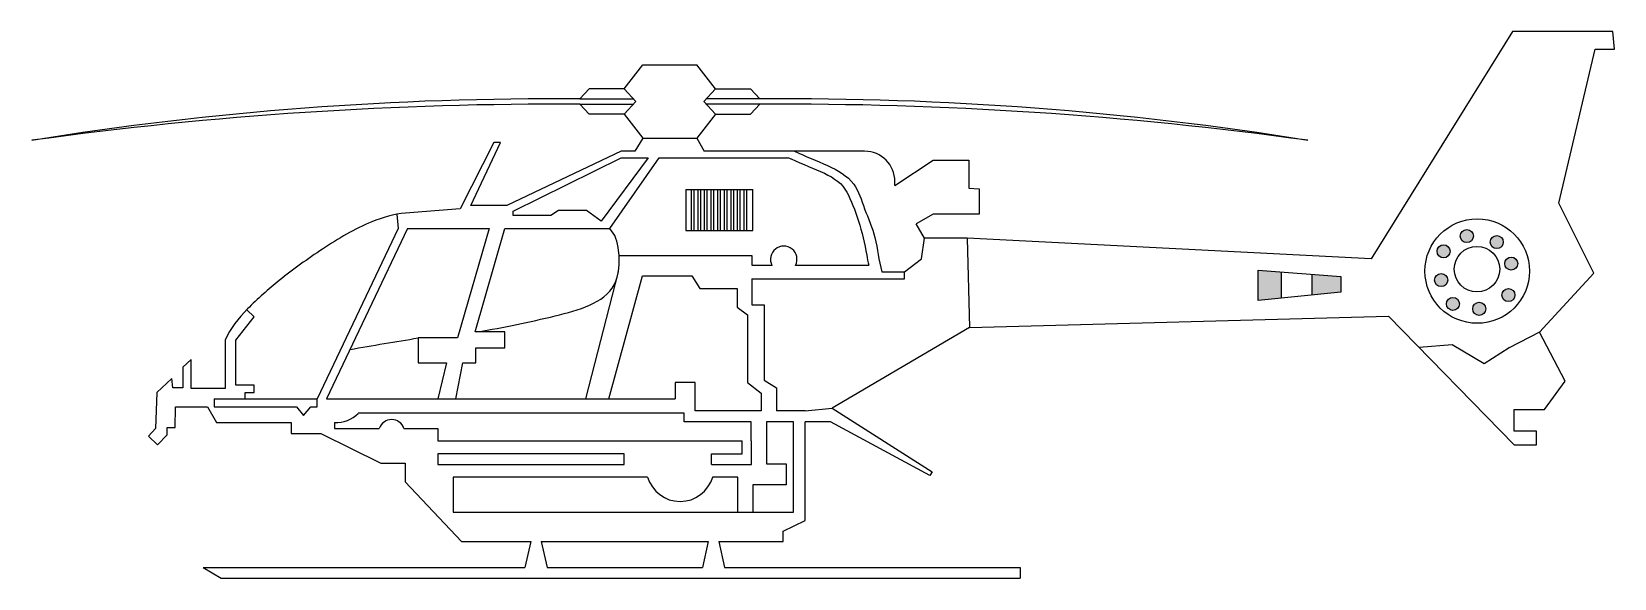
# Model space of a CAD drawing. Header units: millimetres. Extents: x 256.2 to 268.6, y 169.2 to 173.5.
import ezdxf

# ---------------------------------------------------------------- set-up
doc = ezdxf.new("R2010")
doc.units = ezdxf.units.MM
doc.layers.add('elicottero', color=7, linetype='Continuous')

# ---------------------------------------------------------------- blocks, each defined once
blk = doc.blocks.new('A$C68F439F9')
at = {"layer": 'elicottero'}
h = blk.add_hatch(color=256, dxfattribs=at)
h.paths.add_polyline_path([(1.589, 1.139), (1.768, 1.157), (1.768, 1.36), (1.588, 1.373)])
h.paths.add_polyline_path([(2.007, 1.18), (2.233, 1.202), (2.233, 1.326), (2.007, 1.342)])
h.paths.add_polyline_path([(3.084, 1.521, 1), (2.982, 1.521, 1)])
h.paths.add_polyline_path([(3.065, 1.297, 1), (2.963, 1.297, 1)])
h.paths.add_polyline_path([(3.056, 1.111, 1), (3.157, 1.111, 1)])
h.paths.add_polyline_path([(3.261, 1.073, 1), (3.362, 1.073, 1)])
h.paths.add_polyline_path([(3.487, 1.18, 1), (3.589, 1.18, 1)])
h.paths.add_polyline_path([(3.611, 1.425, 1), (3.51, 1.425, 1)])
h.paths.add_polyline_path([(3.397, 1.593, 1), (3.498, 1.593, 1)])
h.paths.add_polyline_path([(3.265, 1.64, 1), (3.163, 1.64, 1)])
for p, q in [((3.571, 3.233), (2.468, 1.462)), ((4.351, 3.233), (3.571, 3.233)), ((4.364, 3.097), (4.351, 3.233)), ((3.93, 1.895), (4.215, 3.097)), ((4.215, 3.097), (4.364, 3.097)), ((-3.352, 2.788), (-3.207, 2.973)), ((-3.207, 2.973), (-2.785, 2.973)), ((-2.64, 2.788), (-2.785, 2.973)), ((-3.625, 2.788), (-3.698, 2.708)), ((-3.352, 2.788), (-3.625, 2.788)), ((-3.352, 2.788), (-3.261, 2.688)), ((-2.64, 2.788), (-2.731, 2.688)), ((-2.64, 2.788), (-2.367, 2.788)), ((-2.367, 2.788), (-2.294, 2.708)), ((-3.698, 2.708), (-3.279, 2.708)), ((-3.625, 2.589), (-3.697, 2.667)), ((-3.697, 2.667), (-3.28, 2.667)), ((-3.352, 2.589), (-3.261, 2.688)), ((-2.64, 2.589), (-2.731, 2.688)), ((-2.294, 2.708), (-2.713, 2.708)), ((-2.295, 2.667), (-2.712, 2.667)), ((-2.367, 2.589), (-2.295, 2.667)), ((-3.352, 2.589), (-3.625, 2.589)), ((-3.352, 2.589), (-3.207, 2.403)), ((-2.64, 2.589), (-2.785, 2.403)), ((-2.64, 2.589), (-2.367, 2.589)), ((-4.368, 2.368), (-4.629, 1.852)), ((-4.547, 1.879), (-4.315, 2.368)), ((-4.315, 2.368), (-4.368, 2.368)), ((-3.207, 2.403), (-3.267, 2.301)), ((-3.207, 2.403), (-2.785, 2.403)), ((-2.785, 2.403), (-2.728, 2.301)), ((-3.374, 2.301), (-4.266, 1.879)), ((-4.216, 1.833), (-3.374, 2.249)), ((-3.164, 2.249), (-3.53, 1.755)), ((-3.464, 1.699), (-3.079, 2.249)), ((-3.267, 2.301), (-3.374, 2.301)), ((-3.374, 2.249), (-3.164, 2.249)), ((-3.079, 2.249), (-2.087, 2.249)), ((-1.478, 2.301), (-2.728, 2.301)), ((-1.242, 2.034), (-0.943, 2.232)), ((-0.943, 2.232), (-0.665, 2.232)), ((-0.665, 2.232), (-0.665, 2.013)), ((-2.872, 2.002), (-2.872, 1.682)), ((-2.872, 2.002), (-2.348, 2.002)), ((-2.829, 2.002), (-2.829, 1.682)), ((-2.808, 2.002), (-2.808, 1.682)), ((-2.778, 2.002), (-2.778, 1.682)), ((-2.757, 2.002), (-2.757, 1.682)), ((-2.727, 2.002), (-2.727, 1.682)), ((-2.706, 2.002), (-2.706, 1.682)), ((-2.675, 2.002), (-2.675, 1.682)), ((-2.654, 2.002), (-2.654, 1.682)), ((-2.624, 2.002), (-2.624, 1.682)), ((-2.603, 2.002), (-2.603, 1.682)), ((-2.573, 2.002), (-2.573, 1.682)), ((-2.552, 2.002), (-2.552, 1.682)), ((-2.521, 2.002), (-2.521, 1.682)), ((-2.5, 2.002), (-2.5, 1.682)), ((-2.47, 2.002), (-2.47, 1.682)), ((-2.449, 2.002), (-2.449, 1.682)), ((-2.419, 2.002), (-2.419, 1.682)), ((-2.398, 2.002), (-2.398, 1.682)), ((-2.348, 1.682), (-2.348, 2.002)), ((-1.242, 2.034), (-1.242, 2.065)), ((-0.665, 2.013), (-0.585, 2.007)), ((-0.585, 2.007), (-0.585, 1.81)), ((-4.629, 1.852), (-5.055, 1.819)), ((-4.266, 1.879), (-4.547, 1.879)), ((4.203, 1.351), (3.93, 1.895)), ((-5.123, 1.81), (-5.111, 1.699)), ((-4.216, 1.8), (-4.216, 1.833)), ((-3.923, 1.8), (-4.216, 1.8)), ((-3.862, 1.84), (-3.923, 1.8)), ((-3.644, 1.84), (-3.862, 1.84)), ((-3.53, 1.755), (-3.644, 1.84)), ((-0.943, 1.81), (-1.075, 1.736)), ((-1.012, 1.623), (-1.075, 1.736)), ((-0.585, 1.81), (-0.943, 1.81)), ((-5.111, 1.699), (-5.744, 0.371)), ((-5.039, 1.699), (-5.67, 0.371)), ((-5.039, 1.699), (-4.403, 1.699)), ((-4.403, 1.699), (-4.649, 0.846)), ((-4.511, 0.893), (-4.28, 1.699)), ((-4.28, 1.699), (-3.464, 1.699)), ((-2.872, 1.682), (-2.348, 1.682)), ((-1.035, 1.463), (-1.012, 1.623)), ((-0.679, 1.623), (-1.012, 1.623)), ((2.468, 1.462), (-0.679, 1.623)), ((-0.679, 1.623), (-0.66, 0.928)), ((-3.391, 1.489), (-2.357, 1.489)), ((-2.357, 1.489), (-2.357, 1.412)), ((-3.649, 0.371), (-3.396, 1.36)), ((-2.357, 1.412), (-2.199, 1.412)), ((-2.016, 1.412), (-1.446, 1.412)), ((-1.344, 1.362), (-1.168, 1.362)), ((-1.168, 1.362), (-1.035, 1.463)), ((-1.168, 1.306), (-1.168, 1.362)), ((1.588, 1.373), (2.233, 1.326)), ((1.589, 1.139), (1.588, 1.373)), ((1.768, 1.36), (1.768, 1.157)), ((-3.47, 0.371), (-3.208, 1.33)), ((-3.208, 1.33), (-2.823, 1.33)), ((-2.823, 1.33), (-2.762, 1.232)), ((-2.357, 1.306), (-1.168, 1.306)), ((-2.357, 1.306), (-2.357, 1.232)), ((2.007, 1.342), (2.007, 1.18)), ((2.233, 1.326), (2.233, 1.202)), ((3.781, 0.892), (4.203, 1.351)), ((-2.762, 1.232), (-2.472, 1.232)), ((-2.472, 1.232), (-2.472, 1.087)), ((-2.357, 1.232), (-2.357, 1.104)), ((2.233, 1.202), (1.589, 1.139)), ((-6.376, 0.829), (-6.233, 1.01)), ((-6.233, 1.01), (-6.292, 1.066)), ((-2.472, 1.087), (-2.391, 1.026)), ((-2.391, 1.026), (-2.391, 0.499)), ((-2.357, 1.104), (-2.261, 1.104)), ((-2.261, 1.104), (-2.261, 0.516)), ((-0.66, 0.928), (2.604, 1.016)), ((2.604, 1.016), (3.583, 0.013)), ((-4.28, 0.893), (-4.511, 0.893)), ((-4.28, 0.77), (-4.28, 0.893)), ((-0.66, 0.928), (-1.732, 0.298)), ((3.781, 0.892), (3.545, 0.77)), ((3.98, 0.509), (3.781, 0.892)), ((-6.459, 0.829), (-6.459, 0.453)), ((-6.376, 0.478), (-6.376, 0.829)), ((-4.956, 0.846), (-4.956, 0.653)), ((-4.649, 0.846), (-4.956, 0.846)), ((-4.506, 0.653), (-4.506, 0.77)), ((-4.506, 0.77), (-4.28, 0.77)), ((3.1, 0.793), (2.843, 0.772)), ((3.348, 0.645), (3.1, 0.793)), ((3.545, 0.77), (3.348, 0.645)), ((-6.724, 0.678), (-6.789, 0.618)), ((-6.789, 0.618), (-6.789, 0.457)), ((-6.724, 0.453), (-6.724, 0.678)), ((-4.956, 0.653), (-4.736, 0.653)), ((-4.736, 0.653), (-4.803, 0.371)), ((-4.664, 0.371), (-4.608, 0.653)), ((-4.608, 0.653), (-4.506, 0.653)), ((-6.876, 0.531), (-6.993, 0.422)), ((-6.867, 0.457), (-6.876, 0.531)), ((-2.798, 0.498), (-2.954, 0.498)), ((-2.954, 0.498), (-2.954, 0.371)), ((-2.798, 0.278), (-2.798, 0.498)), ((-2.391, 0.499), (-2.285, 0.416)), ((-2.261, 0.516), (-2.164, 0.458)), ((3.819, 0.289), (3.98, 0.509)), ((-6.993, 0.422), (-7.002, 0.14)), ((-6.789, 0.457), (-6.867, 0.457)), ((-6.459, 0.453), (-6.724, 0.453)), ((-6.545, 0.371), (-6.545, 0.309)), ((-6.545, 0.371), (-5.744, 0.371)), ((-6.233, 0.478), (-6.376, 0.478)), ((-6.305, 0.371), (-6.305, 0.422)), ((-6.305, 0.422), (-6.233, 0.422)), ((-6.305, 0.371), (-6.305, 0.371)), ((-6.233, 0.422), (-6.233, 0.478)), ((-5.744, 0.309), (-5.744, 0.371)), ((-5.67, 0.371), (-2.954, 0.371)), ((-2.285, 0.416), (-2.285, 0.278)), ((-2.164, 0.458), (-2.164, 0.278)), ((-6.85, 0.149), (-6.846, 0.309)), ((-6.846, 0.309), (-6.598, 0.309)), ((-6.598, 0.309), (-6.528, 0.186)), ((-6.545, 0.309), (-5.905, 0.309)), ((-5.905, 0.309), (-5.849, 0.243)), ((-5.849, 0.243), (-5.793, 0.309)), ((-5.793, 0.309), (-5.744, 0.309)), ((-2.883, 0.259), (-5.423, 0.259)), ((-2.883, 0.192), (-2.883, 0.259)), ((-2.285, 0.278), (-2.798, 0.278)), ((-1.942, 0.278), (-2.164, 0.278)), ((-1.942, 0.278), (-1.732, 0.298)), ((-1.732, 0.298), (-0.952, -0.197)), ((3.583, 0.289), (3.819, 0.289)), ((3.583, 0.12), (3.583, 0.289)), ((-7.002, 0.14), (-7.058, 0.08)), ((-6.913, 0.091), (-6.913, 0.149)), ((-6.913, 0.149), (-6.85, 0.149)), ((-6.528, 0.186), (-5.945, 0.186)), ((-5.945, 0.186), (-5.945, 0.101)), ((-5.608, 0.186), (-5.608, 0.141)), ((-5.608, 0.141), (-5.449, 0.141)), ((-5.449, 0.141), (-5.259, 0.141)), ((-5.067, 0.141), (-4.804, 0.141)), ((-4.804, 0.141), (-4.804, 0.044)), ((-2.361, 0.192), (-2.883, 0.192)), ((-2.361, 0.044), (-2.361, 0.192)), ((-2.032, 0.192), (-2.242, 0.192)), ((-2.242, 0.192), (-2.242, -0.136)), ((-2.032, -0.512), (-2.032, 0.192)), ((-1.942, -0.577), (-1.942, 0.192)), ((-1.744, 0.192), (-1.942, 0.192)), ((-0.969, -0.225), (-1.744, 0.192)), ((-7.058, 0.08), (-6.986, 0.013)), ((-6.986, 0.013), (-6.913, 0.091)), ((-5.945, 0.101), (-5.715, 0.101)), ((-5.715, 0.101), (-5.248, -0.129)), ((-4.804, 0.044), (-2.432, 0.044)), ((-2.432, -0.056), (-2.432, 0.044)), ((-2.36, -0.14), (-2.36, 0.044)), ((3.757, 0.12), (3.583, 0.12)), ((3.583, 0.013), (3.757, 0.013)), ((3.757, 0.013), (3.757, 0.12)), ((-4.804, -0.056), (-4.804, -0.14)), ((-3.352, -0.056), (-4.804, -0.056)), ((-3.352, -0.14), (-3.352, -0.056)), ((-2.672, -0.14), (-2.672, -0.056)), ((-2.672, -0.056), (-2.432, -0.056)), ((-5.248, -0.129), (-5.057, -0.129)), ((-5.057, -0.129), (-5.057, -0.276)), ((-4.804, -0.14), (-3.352, -0.14)), ((-4.683, -0.238), (-4.683, -0.512)), ((-3.169, -0.238), (-4.683, -0.238)), ((-2.672, -0.14), (-2.36, -0.14)), ((-2.467, -0.238), (-2.662, -0.238)), ((-2.467, -0.512), (-2.467, -0.238)), ((-2.242, -0.136), (-2.088, -0.136)), ((-2.088, -0.136), (-2.088, -0.299)), ((-0.952, -0.197), (-0.969, -0.225)), ((-5.057, -0.276), (-4.619, -0.74)), ((-2.088, -0.299), (-2.349, -0.299)), ((-2.349, -0.299), (-2.349, -0.512)), ((-4.683, -0.512), (-2.032, -0.512)), ((-2.112, -0.659), (-1.942, -0.577)), ((-2.112, -0.74), (-2.112, -0.659)), ((-4.619, -0.74), (-4.079, -0.74)), ((-4.079, -0.74), (-4.124, -0.943)), ((-3.997, -0.74), (-3.952, -0.943)), ((-3.997, -0.74), (-2.696, -0.74)), ((-2.696, -0.74), (-2.741, -0.943)), ((-2.614, -0.74), (-2.569, -0.943)), ((-2.614, -0.74), (-2.112, -0.74)), ((-6.631, -0.943), (-4.124, -0.943)), ((-6.631, -0.943), (-6.492, -1.027)), ((-3.952, -0.943), (-2.741, -0.943)), ((-2.569, -0.943), (-0.267, -0.943)), ((-0.267, -0.943), (-0.267, -1.027)), ((-6.492, -1.027), (-0.267, -1.027))]:
    blk.add_line(p, q, dxfattribs=at)
for centre, radius in [((3.295, 1.367), 0.407), ((3.214, 1.64), 0.0509), ((3.447, 1.593), 0.0509), ((3.033, 1.521), 0.0509), ((3.293, 1.382), 0.177), ((3.56, 1.425), 0.0509), ((3.014, 1.297), 0.0509), ((3.106, 1.111), 0.0509), ((3.311, 1.073), 0.0509), ((3.538, 1.18), 0.0509)]:
    blk.add_circle(centre, radius, dxfattribs=at)
for centre, radius, start, end in [((-3.918, -22.795), 25.504, 89.505, 99.1358), ((-3.859, -27.4), 30.068, 89.6909, 97.8532), ((-2.133, -27.4), 30.068, 82.1468, 90.3091), ((-2.074, -22.795), 25.504, 80.8642, 90.495), ((-2.087, 2.163), 0.0852, 64.7716, 90), ((-1.478, 2.065), 0.236, 0, 90), ((-2.108, 1.459), 0.103, 332.6971, 207.3029), ((-5.603, 0.446), 0.26, 268.9707, 313.8069), ((-5.163, 0.109), 0.101, 18.2637, 161.7363), ((-2.915, -0.164), 0.264, 196.1899, 343.8101)]:
    blk.add_arc(centre, radius, start, end, dxfattribs=at)
for points, knots in [([(-2.051, 2.241), (-1.87, 2.155), (-1.685, 2.116), (-1.552, 1.855), (-1.491, 1.673), (-1.457, 1.466), (-1.452, 1.439), (-1.446, 1.412)], [0.00082008, 0.00082008, 0.00082008, 0.00082008, 0.02714255, 0.02714255, 0.05218131, 0.05218131, 0.05571772, 0.05571772, 0.05571772, 0.05571772]), ([(-4.502, 0.893), (-4.275, 0.929), (-3.942, 1.001), (-3.403, 1.143), (-3.378, 1.501), (-3.42, 1.656), (-3.464, 1.699)], [0.04667419, 0.04667419, 0.04667419, 0.04667419, 0.07463642, 0.09872877, 0.11117039, 0.11974452, 0.11974452, 0.11974452, 0.11974452])]:
    blk.add_open_spline(points, degree=3, knots=knots, dxfattribs=at)
for points, start_tangent, end_tangent in [([(-2.023, 2.301), (-1.766, 2.189), (-1.563, 2.045), (-1.478, 1.853), (-1.398, 1.628), (-1.344, 1.362)], (0.898509, -0.438954), (0.274855, -0.961486)), ([(-5.055, 1.819), (-5.317, 1.751), (-5.701, 1.539), (-6.038, 1.294), (-6.286, 1.072), (-6.459, 0.829)], (-0.997134, -0.075652), (-0.377984, -0.925812))]:
    blk.add_spline(points, degree=3, dxfattribs=dict(at, start_tangent=start_tangent, end_tangent=end_tangent))
blk.add_open_spline([(-5.487, 0.756), (-5.311, 0.788), (-5.132, 0.817), (-4.956, 0.846)], degree=3, dxfattribs=at)

msp = doc.modelspace()

# ---------------------------------------------------------------- block references
msp.add_blockref('A$C68F439F9', (264.204, 170.263))

doc.saveas('drawing.dxf')
